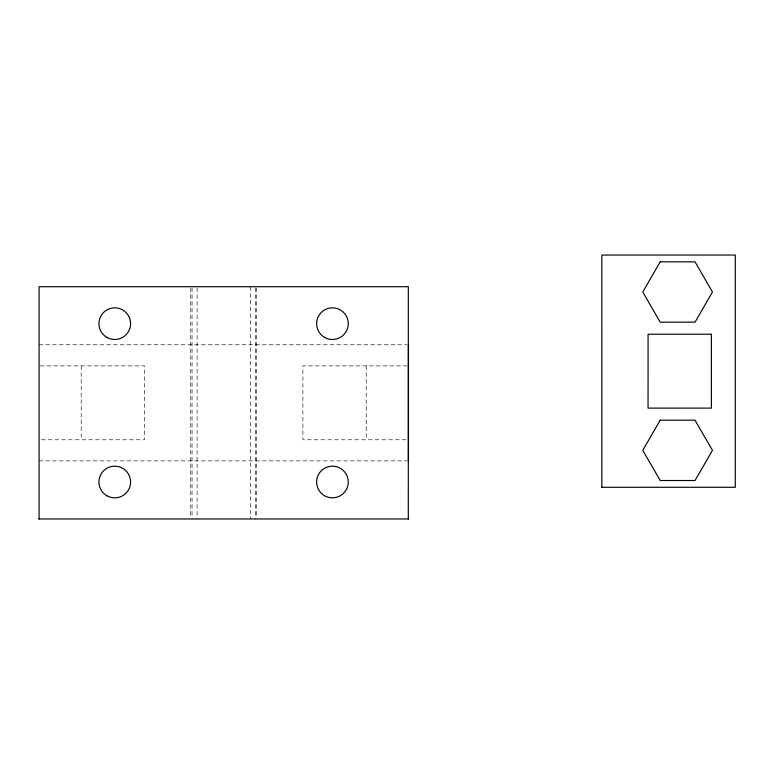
<?xml version="1.0" encoding="UTF-8"?>
<svg xmlns="http://www.w3.org/2000/svg" width="774" height="774" viewBox="0 0 774 774"><rect width="100%" height="100%" fill="white"/><g stroke="black" fill="none" stroke-linecap="round" stroke-linejoin="round"><path stroke-width="0.58" stroke-dasharray="3.87 2.9" d="M38.981 344.778L407.24 344.778M40.19 365.889L144.544 365.889L144.544 439.787L40.19 439.787M407.24 365.889L302.886 365.889L302.886 439.787L407.24 439.787M38.981 460.898L407.24 460.898M366.218 365.889L366.218 439.787M256.658 287.928L256.658 517.748M255.362 287.928L255.362 518.957M250.331 286.719L250.331 518.957M197.099 287.928L197.099 518.957M192.058 287.928L192.058 518.957M190.762 287.928L190.762 517.748M81.202 365.889L81.202 439.787"/><path stroke-width="1.16" d="M711.383 334.223L711.412 408.111L648.051 408.121L648.08 334.213L711.412 334.213M601.824 487.291L735.3 487.281L735.3 255.043L601.824 255.052L601.862 487.281M38.7 518.957L408.72 518.957M408.44 344.778L408.44 460.898M408.304 518.957L408.333 286.719L39.087 286.719L39.087 518.957M660.203 261.825L642.768 292.001L660.203 322.168L695.042 322.168L712.457 291.992L695.023 261.835L660.183 261.835M660.203 420.166L642.768 450.342L660.203 480.509L695.042 480.509L712.457 450.333L695.023 420.176L660.183 420.176M324.529 495.718A15.838 15.838 0 0 0 348.271 482.009A15.838 15.838 0 0 0 324.529 468.299A15.838 15.838 0 0 0 324.529 495.718M106.841 495.718A15.838 15.838 0 0 0 130.593 482.009A15.838 15.838 0 0 0 106.841 468.299A15.838 15.838 0 0 0 106.841 495.718M324.529 337.377A15.838 15.838 0 0 0 348.271 323.667A15.838 15.838 0 0 0 324.529 309.958A15.838 15.838 0 0 0 324.529 337.377M106.841 337.377A15.838 15.838 0 0 0 130.593 323.667A15.838 15.838 0 0 0 106.841 309.958A15.838 15.838 0 0 0 106.841 337.377"/></g></svg>
